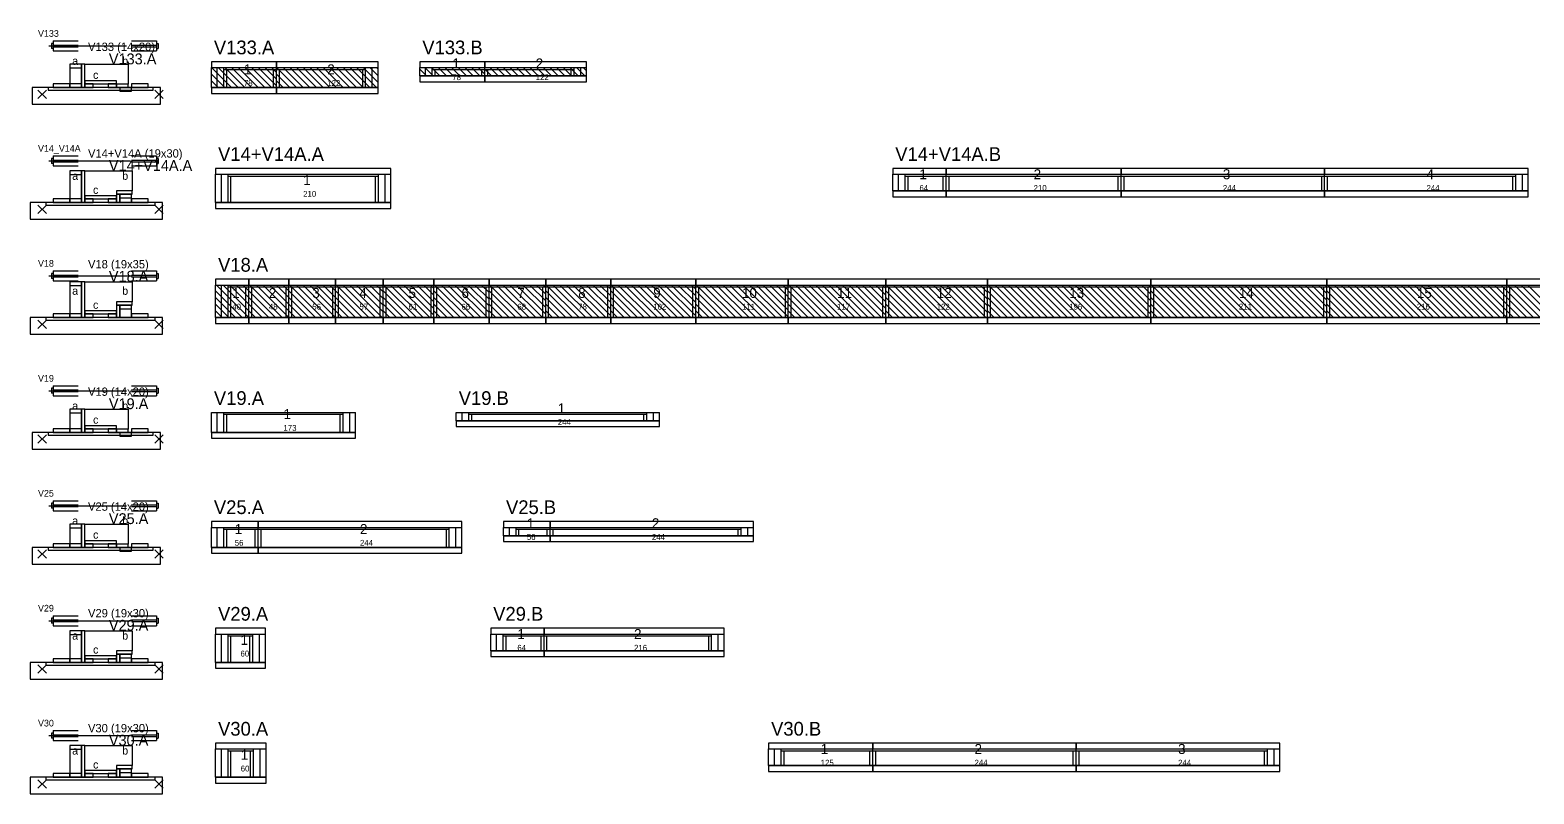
# Model space of a CAD drawing. Header units: metres. Extents: x -10 to 74425, y -2037 to 26.
# Drawn here: x 7184 to 8988, y -904 to 13 of the extents above; entities that cross this region are included whole.
import ezdxf

# ---------------------------------------------------------------- set-up
doc = ezdxf.new("R2010")
doc.units = ezdxf.units.M
doc.layers.add('LABELS', color=3, linetype='Continuous')
doc.layers.add('VIGAS', color=7, linetype='Continuous')

msp = doc.modelspace()

# ---------------------------------------------------------------- linework, layer by layer
at = {"layer": 'VIGAS'}
for p, q in [((7211.4, 0), (7241.4, 0)), ((7211.4, 0), (7211.4, -12)), ((7305.4, 0), (7335.4, 0)), ((7335.4, 0), (7335.4, -12)), ((7206.4, -6), (7299.4, -6)), ((7209.4, -3), (7209.4, -9)), ((7211.4, -3), (7209.4, -3)), ((7211.4, -9), (7209.4, -9)), ((7211.4, -5), (7241.4, -5)), ((7211.4, -7), (7241.4, -7)), ((7211.4, -12), (7241.4, -12)), ((7305.4, -5), (7335.4, -5)), ((7305.4, -7), (7335.4, -7)), ((7305.4, -12), (7335.4, -12)), ((7335.4, -3), (7337.4, -3)), ((7335.4, -9), (7337.4, -9)), ((7337.4, -3), (7337.4, -9)), ((7401.4, -32), (7479.4, -32)), ((7401.4, -56), (7401.4, -32)), ((7425.4, -56), (7401.4, -32)), ((7408.4, -56), (7408.4, -32)), ((7433.4, -56), (7409.4, -32)), ((7416.4, -56), (7416.4, -32)), ((7416.4, -34.2), (7479.4, -34.2)), ((7441.4, -56), (7417.4, -32)), ((7419.9, -56), (7419.9, -34.2)), ((7449.4, -56), (7425.4, -32)), ((7457.4, -56), (7433.4, -32)), ((7465.4, -56), (7441.4, -32)), ((7473.4, -56), (7449.4, -32)), ((7479.4, -54), (7457.4, -32)), ((7479.4, -46), (7465.4, -32)), ((7479.4, -38), (7473.4, -32)), ((7475.9, -56), (7475.9, -34.2)), ((7479.4, -56), (7479.4, -32)), ((7479.4, -56), (7479.4, -32)), ((7479.4, -32), (7601.4, -32)), ((7479.4, -56), (7479.4, -32)), ((7479.4, -56), (7479.4, -32)), ((7479.4, -56), (7479.4, -32)), ((7503.4, -56), (7479.4, -32)), ((7479.4, -34.2), (7586.4, -34.2)), ((7482.9, -56), (7482.9, -34.2)), ((7511.4, -56), (7487.4, -32)), ((7519.4, -56), (7495.4, -32)), ((7527.4, -56), (7503.4, -32)), ((7535.4, -56), (7511.4, -32)), ((7543.4, -56), (7519.4, -32)), ((7551.4, -56), (7527.4, -32)), ((7559.4, -56), (7535.4, -32)), ((7567.4, -56), (7543.4, -32)), ((7575.4, -56), (7551.4, -32)), ((7583.4, -56), (7559.4, -32)), ((7591.4, -56), (7567.4, -32)), ((7599.4, -56), (7575.4, -32)), ((7582.9, -56), (7582.9, -34.2)), ((7601.4, -50), (7583.4, -32)), ((7586.4, -56), (7586.4, -32)), ((7601.4, -42), (7591.4, -32)), ((7594.4, -56), (7594.4, -32)), ((7601.4, -34), (7599.4, -32)), ((7601.4, -56), (7601.4, -32)), ((7651.4, -32), (7729.4, -32)), ((7651.4, -42), (7651.4, -32)), ((7659.4, -42), (7651.4, -34)), ((7667.4, -42), (7657.4, -32)), ((7658.4, -42), (7658.4, -32)), ((7675.4, -42), (7665.4, -32)), ((7666.4, -42), (7666.4, -32)), ((7666.4, -34.2), (7729.4, -34.2)), ((7669.9, -42), (7669.9, -34.2)), ((7683.4, -42), (7673.4, -32)), ((7691.4, -42), (7681.4, -32)), ((7699.4, -42), (7689.4, -32)), ((7707.4, -42), (7697.4, -32)), ((7715.4, -42), (7705.4, -32)), ((7723.4, -42), (7713.4, -32)), ((7729.4, -40), (7721.4, -32)), ((7725.9, -42), (7725.9, -34.2)), ((7729.4, -42), (7729.4, -32)), ((7729.4, -42), (7729.4, -32)), ((7729.4, -32), (7851.4, -32)), ((7729.4, -42), (7729.4, -32)), ((7729.4, -42), (7729.4, -32)), ((7729.4, -42), (7729.4, -32)), ((7729.4, -32), (7729.4, -32)), ((7737.4, -42), (7729.4, -34)), ((7729.4, -34.2), (7836.4, -34.2)), ((7732.9, -42), (7732.9, -34.2)), ((7745.4, -42), (7735.4, -32)), ((7753.4, -42), (7743.4, -32)), ((7761.4, -42), (7751.4, -32)), ((7769.4, -42), (7759.4, -32)), ((7777.4, -42), (7767.4, -32)), ((7785.4, -42), (7775.4, -32)), ((7793.4, -42), (7783.4, -32)), ((7801.4, -42), (7791.4, -32)), ((7809.4, -42), (7799.4, -32)), ((7817.4, -42), (7807.4, -32)), ((7825.4, -42), (7815.4, -32)), ((7833.4, -42), (7823.4, -32)), ((7841.4, -42), (7831.4, -32)), ((7832.9, -42), (7832.9, -34.2)), ((7836.4, -42), (7836.4, -32)), ((7849.4, -42), (7839.4, -32)), ((7844.4, -42), (7844.4, -32)), ((7851.4, -36), (7847.4, -32)), ((7851.4, -42), (7851.4, -32)), ((7417.4, -56), (7401.4, -40)), ((7409.4, -56), (7401.4, -48)), ((7495.4, -56), (7479.4, -40)), ((7487.4, -56), (7479.4, -48)), ((7651.4, -42), (7729.4, -42)), ((7651.4, -42), (7651.4, -42)), ((7666.4, -42), (7669.9, -42)), ((7725.9, -42), (7729.4, -42)), ((7729.4, -42), (7851.4, -42)), ((7729.4, -42), (7732.9, -42)), ((7729.4, -42), (7729.4, -42)), ((7832.9, -42), (7836.4, -42)), ((7193.4, -69), (7203.4, -59)), ((7193.4, -59), (7203.4, -69)), ((7333.4, -69), (7343.4, -59)), ((7333.4, -59), (7343.4, -69)), ((7401.4, -56), (7479.4, -56)), ((7401.4, -56), (7401.4, -56)), ((7416.4, -56), (7419.9, -56)), ((7475.9, -56), (7479.4, -56)), ((7479.4, -56), (7601.4, -56)), ((7479.4, -56), (7482.9, -56)), ((7479.4, -56), (7479.4, -56)), ((7582.9, -56), (7586.4, -56)), ((7206.4, -144), (7304.4, -144)), ((7209.4, -141), (7209.4, -147)), ((7211.4, -141), (7209.4, -141)), ((7211.4, -138), (7241.4, -138)), ((7211.4, -138), (7211.4, -150)), ((7211.4, -143), (7241.4, -143)), ((7305.4, -138), (7335.4, -138)), ((7305.4, -143), (7335.4, -143)), ((7335.4, -138), (7335.4, -150)), ((7335.4, -141), (7337.4, -141)), ((7337.4, -141), (7337.4, -147)), ((7211.4, -147), (7209.4, -147)), ((7211.4, -145), (7241.4, -145)), ((7211.4, -150), (7241.4, -150)), ((7305.4, -145), (7335.4, -145)), ((7305.4, -150), (7335.4, -150)), ((7335.4, -147), (7337.4, -147)), ((7406.4, -160), (7616.7, -160)), ((7406.4, -194), (7406.4, -160)), ((7413.4, -194), (7413.4, -160)), ((7421.4, -194), (7421.4, -160)), ((7421.4, -162.2), (7601.7, -162.2)), ((7424.9, -194), (7424.9, -162.2)), ((7598.2, -194), (7598.2, -162.2)), ((7601.7, -194), (7601.7, -160)), ((7609.7, -194), (7609.7, -160)), ((7616.7, -194), (7616.7, -160)), ((8218.7, -160), (8282.7, -160)), ((8218.7, -180), (8218.7, -160)), ((8225.7, -180), (8225.7, -160)), ((8233.7, -180), (8233.7, -160)), ((8233.7, -162.2), (8282.7, -162.2)), ((8237.2, -180), (8237.2, -162.2)), ((8279.2, -180), (8279.2, -162.2)), ((8282.7, -180), (8282.7, -160)), ((8282.7, -180), (8282.7, -160)), ((8282.7, -160), (8492.7, -160)), ((8282.7, -180), (8282.7, -160)), ((8282.7, -180), (8282.7, -160)), ((8282.7, -180), (8282.7, -160)), ((8282.7, -162.2), (8492.7, -162.2)), ((8286.2, -180), (8286.2, -162.2)), ((8489.2, -180), (8489.2, -162.2)), ((8492.7, -180), (8492.7, -160)), ((8492.7, -180), (8492.7, -160)), ((8492.7, -160), (8736.7, -160)), ((8492.7, -180), (8492.7, -160)), ((8492.7, -180), (8492.7, -160)), ((8492.7, -180), (8492.7, -160)), ((8492.7, -162.2), (8736.7, -162.2)), ((8496.2, -180), (8496.2, -162.2)), ((8733.2, -180), (8733.2, -162.2)), ((8736.7, -180), (8736.7, -160)), ((8736.7, -180), (8736.7, -160)), ((8736.7, -160), (8981, -160)), ((8736.7, -180), (8736.7, -160)), ((8736.7, -180), (8736.7, -160)), ((8736.7, -180), (8736.7, -160)), ((8736.7, -162.2), (8966, -162.2)), ((8740.2, -180), (8740.2, -162.2)), ((8962.5, -180), (8962.5, -162.2)), ((8966, -180), (8966, -160)), ((8974, -180), (8974, -160)), ((8981, -180), (8981, -160)), ((8218.7, -180), (8282.7, -180)), ((8233.7, -180), (8237.2, -180)), ((8279.2, -180), (8282.7, -180)), ((8282.7, -180), (8492.7, -180)), ((8282.7, -180), (8286.2, -180)), ((8489.2, -180), (8492.7, -180)), ((8492.7, -180), (8736.7, -180)), ((8492.7, -180), (8496.2, -180)), ((8733.2, -180), (8736.7, -180)), ((8736.7, -180), (8981, -180)), ((8736.7, -180), (8740.2, -180)), ((8962.5, -180), (8966, -180)), ((7193.4, -207), (7203.4, -197)), ((7193.4, -197), (7203.4, -207)), ((7333.4, -207), (7343.4, -197)), ((7333.4, -197), (7343.4, -207)), ((7406.4, -194), (7616.7, -194)), ((7421.4, -194), (7424.9, -194)), ((7598.2, -194), (7601.7, -194)), ((7206.4, -282), (7304.4, -282)), ((7209.4, -279), (7209.4, -285)), ((7211.4, -279), (7209.4, -279)), ((7211.4, -285), (7209.4, -285)), ((7211.4, -276), (7241.4, -276)), ((7211.4, -276), (7211.4, -288)), ((7211.4, -281), (7241.4, -281)), ((7211.4, -283), (7241.4, -283)), ((7211.4, -288), (7241.4, -288)), ((7305.4, -276), (7335.4, -276)), ((7305.4, -281), (7335.4, -281)), ((7305.4, -283), (7335.4, -283)), ((7305.4, -288), (7335.4, -288)), ((7335.4, -276), (7335.4, -288)), ((7335.4, -279), (7337.4, -279)), ((7335.4, -285), (7337.4, -285)), ((7337.4, -279), (7337.4, -285)), ((7406.4, -293), (7446.4, -293)), ((7406.4, -332), (7406.4, -293)), ((7438.4, -332), (7406.4, -300)), ((7446.4, -332), (7407.4, -293)), ((7413.4, -332), (7413.4, -293)), ((7446.4, -324), (7415.4, -293)), ((7421.4, -332), (7421.4, -293)), ((7421.4, -295.2), (7446.4, -295.2)), ((7446.4, -316), (7423.4, -293)), ((7424.9, -332), (7424.9, -295.2)), ((7446.4, -308), (7431.4, -293)), ((7446.4, -300), (7439.4, -293)), ((7442.9, -332), (7442.9, -295.2)), ((7446.4, -332), (7446.4, -293)), ((7446.4, -332), (7446.4, -293)), ((7446.4, -293), (7494.4, -293)), ((7446.4, -332), (7446.4, -293)), ((7446.4, -332), (7446.4, -293)), ((7446.4, -332), (7446.4, -293)), ((7446.4, -295.2), (7494.4, -295.2)), ((7478.4, -332), (7446.4, -300)), ((7486.4, -332), (7447.4, -293)), ((7449.9, -332), (7449.9, -295.2)), ((7494.4, -332), (7455.4, -293)), ((7494.4, -324), (7463.4, -293)), ((7494.4, -316), (7471.4, -293)), ((7494.4, -308), (7479.4, -293)), ((7494.4, -300), (7487.4, -293)), ((7490.9, -332), (7490.9, -295.2)), ((7494.4, -332), (7494.4, -293)), ((7494.4, -332), (7494.4, -293)), ((7494.4, -293), (7550.4, -293)), ((7494.4, -332), (7494.4, -293)), ((7494.4, -332), (7494.4, -293)), ((7494.4, -332), (7494.4, -293)), ((7494.4, -295.2), (7550.4, -295.2)), ((7526.4, -332), (7494.4, -300)), ((7534.4, -332), (7495.4, -293)), ((7497.9, -332), (7497.9, -295.2)), ((7542.4, -332), (7503.4, -293)), ((7550.4, -332), (7511.4, -293)), ((7550.4, -324), (7519.4, -293)), ((7550.4, -316), (7527.4, -293)), ((7550.4, -308), (7535.4, -293)), ((7550.4, -300), (7543.4, -293)), ((7546.9, -332), (7546.9, -295.2)), ((7550.4, -332), (7550.4, -293)), ((7550.4, -332), (7550.4, -293)), ((7550.4, -293), (7607.4, -293)), ((7550.4, -332), (7550.4, -293)), ((7550.4, -332), (7550.4, -293)), ((7550.4, -332), (7550.4, -293)), ((7550.4, -295.2), (7607.4, -295.2)), ((7582.4, -332), (7550.4, -300)), ((7590.4, -332), (7551.4, -293)), ((7553.9, -332), (7553.9, -295.2)), ((7598.4, -332), (7559.4, -293)), ((7606.4, -332), (7567.4, -293)), ((7607.4, -325), (7575.4, -293)), ((7607.4, -317), (7583.4, -293)), ((7607.4, -309), (7591.4, -293)), ((7607.4, -301), (7599.4, -293)), ((7603.9, -332), (7603.9, -295.2)), ((7607.4, -332), (7607.4, -293)), ((7607.4, -332), (7607.4, -293)), ((7607.4, -293), (7668.4, -293)), ((7607.4, -332), (7607.4, -293)), ((7607.4, -332), (7607.4, -293)), ((7607.4, -332), (7607.4, -293)), ((7607.4, -293), (7607.4, -293)), ((7607.4, -295.2), (7668.4, -295.2)), ((7639.4, -332), (7607.4, -300)), ((7647.4, -332), (7608.4, -293)), ((7610.9, -332), (7610.9, -295.2)), ((7655.4, -332), (7616.4, -293)), ((7663.4, -332), (7624.4, -293)), ((7668.4, -329), (7632.4, -293)), ((7668.4, -321), (7640.4, -293)), ((7668.4, -313), (7648.4, -293)), ((7668.4, -305), (7656.4, -293)), ((7668.4, -297), (7664.4, -293)), ((7664.9, -332), (7664.9, -295.2)), ((7668.4, -332), (7668.4, -293)), ((7668.4, -332), (7668.4, -293)), ((7668.4, -293), (7734.4, -293)), ((7668.4, -332), (7668.4, -293)), ((7668.4, -332), (7668.4, -293)), ((7668.4, -332), (7668.4, -293)), ((7668.4, -295.2), (7734.4, -295.2)), ((7700.4, -332), (7668.4, -300)), ((7708.4, -332), (7669.4, -293)), ((7671.9, -332), (7671.9, -295.2)), ((7716.4, -332), (7677.4, -293)), ((7724.4, -332), (7685.4, -293)), ((7732.4, -332), (7693.4, -293)), ((7734.4, -326), (7701.4, -293)), ((7734.4, -318), (7709.4, -293)), ((7734.4, -310), (7717.4, -293)), ((7734.4, -302), (7725.4, -293)), ((7730.9, -332), (7730.9, -295.2)), ((7734.4, -294), (7733.4, -293)), ((7734.4, -332), (7734.4, -293)), ((7734.4, -332), (7734.4, -293)), ((7734.4, -293), (7802.4, -293)), ((7734.4, -332), (7734.4, -293)), ((7734.4, -332), (7734.4, -293)), ((7734.4, -332), (7734.4, -293)), ((7734.4, -295.2), (7802.4, -295.2)), ((7766.4, -332), (7734.4, -300)), ((7774.4, -332), (7735.4, -293)), ((7737.9, -332), (7737.9, -295.2)), ((7782.4, -332), (7743.4, -293)), ((7790.4, -332), (7751.4, -293)), ((7798.4, -332), (7759.4, -293)), ((7802.4, -328), (7767.4, -293)), ((7802.4, -320), (7775.4, -293)), ((7802.4, -312), (7783.4, -293)), ((7802.4, -304), (7791.4, -293)), ((7798.9, -332), (7798.9, -295.2)), ((7802.4, -296), (7799.4, -293)), ((7802.4, -332), (7802.4, -293)), ((7802.4, -332), (7802.4, -293)), ((7802.4, -293), (7880.4, -293)), ((7802.4, -332), (7802.4, -293)), ((7802.4, -332), (7802.4, -293)), ((7802.4, -332), (7802.4, -293)), ((7802.4, -295.2), (7880.4, -295.2)), ((7834.4, -332), (7802.4, -300)), ((7842.4, -332), (7803.4, -293)), ((7805.9, -332), (7805.9, -295.2)), ((7850.4, -332), (7811.4, -293)), ((7858.4, -332), (7819.4, -293)), ((7866.4, -332), (7827.4, -293)), ((7874.4, -332), (7835.4, -293)), ((7880.4, -330), (7843.4, -293)), ((7880.4, -322), (7851.4, -293)), ((7880.4, -314), (7859.4, -293)), ((7880.4, -306), (7867.4, -293)), ((7880.4, -298), (7875.4, -293)), ((7876.9, -332), (7876.9, -295.2)), ((7880.4, -332), (7880.4, -293)), ((7880.4, -332), (7880.4, -293)), ((7880.4, -293), (7982.4, -293)), ((7880.4, -332), (7880.4, -293)), ((7880.4, -332), (7880.4, -293)), ((7880.4, -332), (7880.4, -293)), ((7880.4, -295.2), (7982.4, -295.2)), ((7912.4, -332), (7880.4, -300)), ((7920.4, -332), (7881.4, -293)), ((7883.9, -332), (7883.9, -295.2)), ((7928.4, -332), (7889.4, -293)), ((7936.4, -332), (7897.4, -293)), ((7944.4, -332), (7905.4, -293)), ((7952.4, -332), (7913.4, -293)), ((7960.4, -332), (7921.4, -293)), ((7968.4, -332), (7929.4, -293)), ((7976.4, -332), (7937.4, -293)), ((7982.4, -330), (7945.4, -293)), ((7982.4, -322), (7953.4, -293)), ((7982.4, -314), (7961.4, -293)), ((7982.4, -306), (7969.4, -293)), ((7982.4, -298), (7977.4, -293)), ((7978.9, -332), (7978.9, -295.2)), ((7982.4, -332), (7982.4, -293)), ((7982.4, -332), (7982.4, -293)), ((7982.4, -293), (8093.4, -293)), ((7982.4, -332), (7982.4, -293)), ((7982.4, -332), (7982.4, -293)), ((7982.4, -332), (7982.4, -293)), ((7982.4, -295.2), (8093.4, -295.2)), ((8014.4, -332), (7982.4, -300)), ((8022.4, -332), (7983.4, -293)), ((7985.9, -332), (7985.9, -295.2)), ((8030.4, -332), (7991.4, -293)), ((8038.4, -332), (7999.4, -293)), ((8046.4, -332), (8007.4, -293)), ((8054.4, -332), (8015.4, -293)), ((8062.4, -332), (8023.4, -293)), ((8070.4, -332), (8031.4, -293)), ((8078.4, -332), (8039.4, -293)), ((8086.4, -332), (8047.4, -293)), ((8093.4, -331), (8055.4, -293)), ((8093.4, -323), (8063.4, -293)), ((8093.4, -315), (8071.4, -293)), ((8093.4, -307), (8079.4, -293)), ((8093.4, -299), (8087.4, -293)), ((8089.9, -332), (8089.9, -295.2)), ((8093.4, -332), (8093.4, -293)), ((8093.4, -332), (8093.4, -293)), ((8093.4, -293), (8210.4, -293)), ((8093.4, -332), (8093.4, -293)), ((8093.4, -332), (8093.4, -293)), ((8093.4, -332), (8093.4, -293)), ((8093.4, -295.2), (8210.4, -295.2)), ((8125.4, -332), (8093.4, -300)), ((8133.4, -332), (8094.4, -293)), ((8096.9, -332), (8096.9, -295.2)), ((8141.4, -332), (8102.4, -293)), ((8149.4, -332), (8110.4, -293)), ((8157.4, -332), (8118.4, -293)), ((8165.4, -332), (8126.4, -293)), ((8173.4, -332), (8134.4, -293)), ((8181.4, -332), (8142.4, -293)), ((8189.4, -332), (8150.4, -293)), ((8197.4, -332), (8158.4, -293)), ((8205.4, -332), (8166.4, -293)), ((8210.4, -329), (8174.4, -293)), ((8210.4, -321), (8182.4, -293)), ((8210.4, -313), (8190.4, -293)), ((8210.4, -305), (8198.4, -293)), ((8210.4, -297), (8206.4, -293)), ((8206.9, -332), (8206.9, -295.2)), ((8210.4, -332), (8210.4, -293)), ((8210.4, -332), (8210.4, -293)), ((8210.4, -293), (8332.4, -293)), ((8210.4, -332), (8210.4, -293)), ((8210.4, -332), (8210.4, -293)), ((8210.4, -332), (8210.4, -293)), ((8210.4, -295.2), (8332.4, -295.2)), ((8242.4, -332), (8210.4, -300)), ((8250.4, -332), (8211.4, -293)), ((8213.9, -332), (8213.9, -295.2)), ((8258.4, -332), (8219.4, -293)), ((8266.4, -332), (8227.4, -293)), ((8274.4, -332), (8235.4, -293)), ((8282.4, -332), (8243.4, -293)), ((8290.4, -332), (8251.4, -293)), ((8298.4, -332), (8259.4, -293)), ((8306.4, -332), (8267.4, -293)), ((8314.4, -332), (8275.4, -293)), ((8322.4, -332), (8283.4, -293)), ((8330.4, -332), (8291.4, -293)), ((8332.4, -326), (8299.4, -293)), ((8332.4, -318), (8307.4, -293)), ((8332.4, -310), (8315.4, -293)), ((8332.4, -302), (8323.4, -293)), ((8328.9, -332), (8328.9, -295.2)), ((8332.4, -294), (8331.4, -293)), ((8332.4, -332), (8332.4, -293)), ((8332.4, -332), (8332.4, -293)), ((8332.4, -293), (8528.4, -293)), ((8332.4, -332), (8332.4, -293)), ((8332.4, -332), (8332.4, -293)), ((8332.4, -332), (8332.4, -293)), ((8332.4, -295.2), (8528.4, -295.2)), ((8364.4, -332), (8332.4, -300)), ((8372.4, -332), (8333.4, -293)), ((8335.9, -332), (8335.9, -295.2)), ((8380.4, -332), (8341.4, -293)), ((8388.4, -332), (8349.4, -293)), ((8396.4, -332), (8357.4, -293)), ((8404.4, -332), (8365.4, -293)), ((8412.4, -332), (8373.4, -293)), ((8420.4, -332), (8381.4, -293)), ((8428.4, -332), (8389.4, -293)), ((8436.4, -332), (8397.4, -293)), ((8444.4, -332), (8405.4, -293)), ((8452.4, -332), (8413.4, -293)), ((8460.4, -332), (8421.4, -293)), ((8468.4, -332), (8429.4, -293)), ((8476.4, -332), (8437.4, -293)), ((8484.4, -332), (8445.4, -293)), ((8492.4, -332), (8453.4, -293)), ((8500.4, -332), (8461.4, -293)), ((8508.4, -332), (8469.4, -293)), ((8516.4, -332), (8477.4, -293)), ((8524.4, -332), (8485.4, -293)), ((8528.4, -328), (8493.4, -293)), ((8528.4, -320), (8501.4, -293)), ((8528.4, -312), (8509.4, -293)), ((8528.4, -304), (8517.4, -293)), ((8524.9, -332), (8524.9, -295.2)), ((8528.4, -296), (8525.4, -293)), ((8528.4, -332), (8528.4, -293)), ((8528.4, -332), (8528.4, -293)), ((8528.4, -293), (8739.4, -293)), ((8528.4, -332), (8528.4, -293)), ((8528.4, -332), (8528.4, -293)), ((8528.4, -332), (8528.4, -293)), ((8528.4, -295.2), (8739.4, -295.2)), ((8560.4, -332), (8528.4, -300)), ((8568.4, -332), (8529.4, -293)), ((8531.9, -332), (8531.9, -295.2)), ((8576.4, -332), (8537.4, -293)), ((8584.4, -332), (8545.4, -293)), ((8592.4, -332), (8553.4, -293)), ((8600.4, -332), (8561.4, -293)), ((8608.4, -332), (8569.4, -293)), ((8616.4, -332), (8577.4, -293)), ((8624.4, -332), (8585.4, -293)), ((8632.4, -332), (8593.4, -293)), ((8640.4, -332), (8601.4, -293)), ((8648.4, -332), (8609.4, -293)), ((8656.4, -332), (8617.4, -293)), ((8664.4, -332), (8625.4, -293)), ((8672.4, -332), (8633.4, -293)), ((8680.4, -332), (8641.4, -293)), ((8688.4, -332), (8649.4, -293)), ((8696.4, -332), (8657.4, -293)), ((8704.4, -332), (8665.4, -293)), ((8712.4, -332), (8673.4, -293)), ((8720.4, -332), (8681.4, -293)), ((8728.4, -332), (8689.4, -293)), ((8736.4, -332), (8697.4, -293)), ((8739.4, -327), (8705.4, -293)), ((8739.4, -319), (8713.4, -293)), ((8739.4, -311), (8721.4, -293)), ((8739.4, -303), (8729.4, -293)), ((8735.9, -332), (8735.9, -295.2)), ((8739.4, -295), (8737.4, -293)), ((8739.4, -332), (8739.4, -293)), ((8739.4, -332), (8739.4, -293)), ((8739.4, -293), (8955.4, -293)), ((8739.4, -332), (8739.4, -293)), ((8739.4, -332), (8739.4, -293)), ((8739.4, -332), (8739.4, -293)), ((8739.4, -295.2), (8955.4, -295.2)), ((8771.4, -332), (8739.4, -300)), ((8779.4, -332), (8740.4, -293)), ((8742.9, -332), (8742.9, -295.2)), ((8787.4, -332), (8748.4, -293)), ((8795.4, -332), (8756.4, -293)), ((8803.4, -332), (8764.4, -293)), ((8811.4, -332), (8772.4, -293)), ((8819.4, -332), (8780.4, -293)), ((8827.4, -332), (8788.4, -293)), ((8835.4, -332), (8796.4, -293)), ((8843.4, -332), (8804.4, -293)), ((8851.4, -332), (8812.4, -293)), ((8859.4, -332), (8820.4, -293)), ((8867.4, -332), (8828.4, -293)), ((8875.4, -332), (8836.4, -293)), ((8883.4, -332), (8844.4, -293)), ((8891.4, -332), (8852.4, -293)), ((8899.4, -332), (8860.4, -293)), ((8907.4, -332), (8868.4, -293)), ((8915.4, -332), (8876.4, -293)), ((8923.4, -332), (8884.4, -293)), ((8931.4, -332), (8892.4, -293)), ((8939.4, -332), (8900.4, -293)), ((8947.4, -332), (8908.4, -293)), ((8955.4, -332), (8916.4, -293)), ((8955.4, -324), (8924.4, -293)), ((8955.4, -316), (8932.4, -293)), ((8955.4, -308), (8940.4, -293)), ((8955.4, -300), (8948.4, -293)), ((8951.9, -332), (8951.9, -295.2)), ((8955.4, -332), (8955.4, -293)), ((8955.4, -332), (8955.4, -293)), ((8955.4, -293), (9171.4, -293)), ((8955.4, -332), (8955.4, -293)), ((8955.4, -332), (8955.4, -293)), ((8955.4, -332), (8955.4, -293)), ((8955.4, -295.2), (9171.4, -295.2)), ((8987.4, -332), (8955.4, -300)), ((8995.4, -332), (8956.4, -293)), ((8958.9, -332), (8958.9, -295.2)), ((9003.4, -332), (8964.4, -293)), ((9011.4, -332), (8972.4, -293)), ((9019.4, -332), (8980.4, -293)), ((7430.4, -332), (7406.4, -308)), ((7422.4, -332), (7406.4, -316)), ((7414.4, -332), (7406.4, -324)), ((7470.4, -332), (7446.4, -308)), ((7462.4, -332), (7446.4, -316)), ((7454.4, -332), (7446.4, -324)), ((7518.4, -332), (7494.4, -308)), ((7510.4, -332), (7494.4, -316)), ((7502.4, -332), (7494.4, -324)), ((7574.4, -332), (7550.4, -308)), ((7566.4, -332), (7550.4, -316)), ((7558.4, -332), (7550.4, -324)), ((7631.4, -332), (7607.4, -308)), ((7623.4, -332), (7607.4, -316)), ((7615.4, -332), (7607.4, -324)), ((7692.4, -332), (7668.4, -308)), ((7684.4, -332), (7668.4, -316)), ((7676.4, -332), (7668.4, -324)), ((7758.4, -332), (7734.4, -308)), ((7750.4, -332), (7734.4, -316)), ((7742.4, -332), (7734.4, -324)), ((7826.4, -332), (7802.4, -308)), ((7818.4, -332), (7802.4, -316)), ((7810.4, -332), (7802.4, -324)), ((7904.4, -332), (7880.4, -308)), ((7896.4, -332), (7880.4, -316)), ((7888.4, -332), (7880.4, -324)), ((8006.4, -332), (7982.4, -308)), ((7998.4, -332), (7982.4, -316)), ((7990.4, -332), (7982.4, -324)), ((8117.4, -332), (8093.4, -308)), ((8109.4, -332), (8093.4, -316)), ((8101.4, -332), (8093.4, -324)), ((8234.4, -332), (8210.4, -308)), ((8226.4, -332), (8210.4, -316)), ((8218.4, -332), (8210.4, -324)), ((8356.4, -332), (8332.4, -308)), ((8348.4, -332), (8332.4, -316)), ((8340.4, -332), (8332.4, -324)), ((8552.4, -332), (8528.4, -308)), ((8544.4, -332), (8528.4, -316)), ((8536.4, -332), (8528.4, -324)), ((8763.4, -332), (8739.4, -308)), ((8755.4, -332), (8739.4, -316)), ((8747.4, -332), (8739.4, -324)), ((8979.4, -332), (8955.4, -308)), ((8971.4, -332), (8955.4, -316)), ((8963.4, -332), (8955.4, -324)), ((7193.4, -345), (7203.4, -335)), ((7193.4, -335), (7203.4, -345)), ((7333.4, -345), (7343.4, -335)), ((7333.4, -335), (7343.4, -345)), ((7406.4, -332), (7446.4, -332)), ((7406.4, -332), (7406.4, -332)), ((7421.4, -332), (7424.9, -332)), ((7442.9, -332), (7446.4, -332)), ((7446.4, -332), (7494.4, -332)), ((7446.4, -332), (7449.9, -332)), ((7446.4, -332), (7446.4, -332)), ((7490.9, -332), (7494.4, -332)), ((7494.4, -332), (7550.4, -332)), ((7494.4, -332), (7497.9, -332)), ((7494.4, -332), (7494.4, -332)), ((7546.9, -332), (7550.4, -332)), ((7550.4, -332), (7607.4, -332)), ((7550.4, -332), (7553.9, -332)), ((7550.4, -332), (7550.4, -332)), ((7603.9, -332), (7607.4, -332)), ((7607.4, -332), (7668.4, -332)), ((7607.4, -332), (7610.9, -332)), ((7607.4, -332), (7607.4, -332)), ((7664.9, -332), (7668.4, -332)), ((7668.4, -332), (7734.4, -332)), ((7668.4, -332), (7671.9, -332)), ((7668.4, -332), (7668.4, -332)), ((7730.9, -332), (7734.4, -332)), ((7734.4, -332), (7802.4, -332)), ((7734.4, -332), (7737.9, -332)), ((7734.4, -332), (7734.4, -332)), ((7798.9, -332), (7802.4, -332)), ((7802.4, -332), (7880.4, -332)), ((7802.4, -332), (7805.9, -332)), ((7802.4, -332), (7802.4, -332)), ((7876.9, -332), (7880.4, -332)), ((7880.4, -332), (7982.4, -332)), ((7880.4, -332), (7883.9, -332)), ((7880.4, -332), (7880.4, -332)), ((7978.9, -332), (7982.4, -332)), ((7982.4, -332), (8093.4, -332)), ((7982.4, -332), (7985.9, -332)), ((7982.4, -332), (7982.4, -332)), ((8089.9, -332), (8093.4, -332)), ((8093.4, -332), (8210.4, -332)), ((8093.4, -332), (8096.9, -332)), ((8093.4, -332), (8093.4, -332)), ((8206.9, -332), (8210.4, -332)), ((8210.4, -332), (8332.4, -332)), ((8210.4, -332), (8213.9, -332)), ((8210.4, -332), (8210.4, -332)), ((8328.9, -332), (8332.4, -332)), ((8332.4, -332), (8528.4, -332)), ((8332.4, -332), (8335.9, -332)), ((8332.4, -332), (8332.4, -332)), ((8524.9, -332), (8528.4, -332)), ((8528.4, -332), (8739.4, -332)), ((8528.4, -332), (8531.9, -332)), ((8528.4, -332), (8528.4, -332)), ((8735.9, -332), (8739.4, -332)), ((8739.4, -332), (8955.4, -332)), ((8739.4, -332), (8742.9, -332)), ((8739.4, -332), (8739.4, -332)), ((8951.9, -332), (8955.4, -332)), ((8955.4, -332), (9171.4, -332)), ((8955.4, -332), (8958.9, -332)), ((8955.4, -332), (8955.4, -332)), ((7211.4, -414), (7241.4, -414)), ((7211.4, -414), (7211.4, -426)), ((7305.4, -414), (7335.4, -414)), ((7335.4, -414), (7335.4, -426)), ((7206.4, -420), (7299.4, -420)), ((7209.4, -417), (7209.4, -423)), ((7211.4, -417), (7209.4, -417)), ((7211.4, -423), (7209.4, -423)), ((7211.4, -419), (7241.4, -419)), ((7211.4, -421), (7241.4, -421)), ((7211.4, -426), (7241.4, -426)), ((7305.4, -419), (7335.4, -419)), ((7305.4, -421), (7335.4, -421)), ((7305.4, -426), (7335.4, -426)), ((7335.4, -417), (7337.4, -417)), ((7335.4, -423), (7337.4, -423)), ((7337.4, -417), (7337.4, -423)), ((7401.4, -446), (7574.4, -446)), ((7401.4, -470), (7401.4, -446)), ((7408.4, -470), (7408.4, -446)), ((7416.4, -470), (7416.4, -446)), ((7416.4, -448.2), (7559.4, -448.2)), ((7419.9, -470), (7419.9, -448.2)), ((7555.9, -470), (7555.9, -448.2)), ((7559.4, -470), (7559.4, -446)), ((7567.4, -470), (7567.4, -446)), ((7574.4, -470), (7574.4, -446)), ((7695.1, -446), (7938.8, -446)), ((7695.1, -456), (7695.1, -446)), ((7702.1, -456), (7702.1, -446)), ((7710.1, -456), (7710.1, -446)), ((7710.1, -448.2), (7923.8, -448.2)), ((7713.6, -456), (7713.6, -448.2)), ((7920.3, -456), (7920.3, -448.2)), ((7923.8, -456), (7923.8, -446)), ((7931.8, -456), (7931.8, -446)), ((7938.8, -456), (7938.8, -446)), ((7695.1, -456), (7938.8, -456)), ((7710.1, -456), (7713.6, -456)), ((7920.3, -456), (7923.8, -456)), ((7193.4, -483), (7203.4, -473)), ((7193.4, -473), (7203.4, -483)), ((7333.4, -483), (7343.4, -473)), ((7333.4, -473), (7343.4, -483)), ((7401.4, -470), (7574.4, -470)), ((7416.4, -470), (7419.9, -470)), ((7555.9, -470), (7559.4, -470)), ((7206.4, -558), (7299.4, -558)), ((7209.4, -555), (7209.4, -561)), ((7211.4, -555), (7209.4, -555)), ((7211.4, -552), (7241.4, -552)), ((7211.4, -552), (7211.4, -564)), ((7211.4, -557), (7241.4, -557)), ((7211.4, -559), (7241.4, -559)), ((7305.4, -552), (7335.4, -552)), ((7305.4, -557), (7335.4, -557)), ((7305.4, -559), (7335.4, -559)), ((7335.4, -552), (7335.4, -564)), ((7335.4, -555), (7337.4, -555)), ((7337.4, -555), (7337.4, -561)), ((7211.4, -561), (7209.4, -561)), ((7211.4, -564), (7241.4, -564)), ((7305.4, -564), (7335.4, -564)), ((7335.4, -561), (7337.4, -561)), ((7401.4, -584), (7457.4, -584)), ((7401.4, -608), (7401.4, -584)), ((7408.4, -608), (7408.4, -584)), ((7416.4, -608), (7416.4, -584)), ((7416.4, -586.2), (7457.4, -586.2)), ((7419.9, -608), (7419.9, -586.2)), ((7453.9, -608), (7453.9, -586.2)), ((7457.4, -608), (7457.4, -584)), ((7457.4, -608), (7457.4, -584)), ((7457.4, -584), (7701.8, -584)), ((7457.4, -608), (7457.4, -584)), ((7457.4, -608), (7457.4, -584)), ((7457.4, -608), (7457.4, -584)), ((7457.4, -586.2), (7686.8, -586.2)), ((7460.9, -608), (7460.9, -586.2)), ((7683.3, -608), (7683.3, -586.2)), ((7686.8, -608), (7686.8, -584)), ((7694.8, -608), (7694.8, -584)), ((7701.8, -608), (7701.8, -584)), ((7751.8, -584), (7807.8, -584)), ((7751.8, -594), (7751.8, -584)), ((7751.8, -594), (7807.8, -594)), ((7758.8, -594), (7758.8, -584)), ((7766.8, -594), (7766.8, -584)), ((7766.8, -586.2), (7807.8, -586.2)), ((7766.8, -594), (7770.3, -594)), ((7770.3, -594), (7770.3, -586.2)), ((7804.3, -594), (7804.3, -586.2)), ((7804.3, -594), (7807.8, -594)), ((7807.8, -594), (7807.8, -584)), ((7807.8, -594), (7807.8, -584)), ((7807.8, -584), (8051.8, -584)), ((7807.8, -594), (7807.8, -584)), ((7807.8, -594), (7807.8, -584)), ((7807.8, -594), (7807.8, -584)), ((7807.8, -586.2), (8036.8, -586.2)), ((7807.8, -594), (8051.8, -594)), ((7807.8, -594), (7811.3, -594)), ((7811.3, -594), (7811.3, -586.2)), ((8033.3, -594), (8033.3, -586.2)), ((8033.3, -594), (8036.8, -594)), ((8036.8, -594), (8036.8, -584)), ((8044.8, -594), (8044.8, -584)), ((8051.8, -594), (8051.8, -584)), ((7193.4, -621), (7203.4, -611)), ((7193.4, -611), (7203.4, -621)), ((7333.4, -621), (7343.4, -611)), ((7333.4, -611), (7343.4, -621)), ((7401.4, -608), (7457.4, -608)), ((7416.4, -608), (7419.9, -608)), ((7453.9, -608), (7457.4, -608)), ((7457.4, -608), (7701.8, -608)), ((7457.4, -608), (7460.9, -608)), ((7683.3, -608), (7686.8, -608)), ((7206.4, -696), (7304.4, -696)), ((7209.4, -693), (7209.4, -699)), ((7211.4, -693), (7209.4, -693)), ((7211.4, -699), (7209.4, -699)), ((7211.4, -690), (7241.4, -690)), ((7211.4, -690), (7211.4, -702)), ((7211.4, -695), (7241.4, -695)), ((7211.4, -697), (7241.4, -697)), ((7211.4, -702), (7241.4, -702)), ((7305.4, -690), (7335.4, -690)), ((7305.4, -695), (7335.4, -695)), ((7305.4, -697), (7335.4, -697)), ((7305.4, -702), (7335.4, -702)), ((7335.4, -690), (7335.4, -702)), ((7335.4, -693), (7337.4, -693)), ((7335.4, -699), (7337.4, -699)), ((7337.4, -693), (7337.4, -699)), ((7406.4, -712), (7466.2, -712)), ((7406.4, -746), (7406.4, -712)), ((7413.4, -746), (7413.4, -712)), ((7421.4, -746), (7421.4, -712)), ((7421.4, -714.2), (7451.2, -714.2)), ((7424.9, -746), (7424.9, -714.2)), ((7447.7, -746), (7447.7, -714.2)), ((7451.2, -746), (7451.2, -712)), ((7459.2, -746), (7459.2, -712)), ((7466.2, -746), (7466.2, -712)), ((7736.4, -712), (7800.4, -712)), ((7736.4, -732), (7736.4, -712)), ((7743.4, -732), (7743.4, -712)), ((7751.4, -732), (7751.4, -712)), ((7751.4, -714.2), (7800.4, -714.2)), ((7754.9, -732), (7754.9, -714.2)), ((7796.9, -732), (7796.9, -714.2)), ((7800.4, -732), (7800.4, -712)), ((7800.4, -732), (7800.4, -712)), ((7800.4, -712), (8016.4, -712)), ((7800.4, -732), (7800.4, -712)), ((7800.4, -732), (7800.4, -712)), ((7800.4, -732), (7800.4, -712)), ((7800.4, -714.2), (8001.4, -714.2)), ((7803.9, -732), (7803.9, -714.2)), ((7997.9, -732), (7997.9, -714.2)), ((8001.4, -732), (8001.4, -712)), ((8009.4, -732), (8009.4, -712)), ((8016.4, -732), (8016.4, -712)), ((7736.4, -732), (7800.4, -732)), ((7751.4, -732), (7754.9, -732)), ((7796.9, -732), (7800.4, -732)), ((7800.4, -732), (8016.4, -732)), ((7800.4, -732), (7803.9, -732)), ((7997.9, -732), (8001.4, -732)), ((7193.4, -759), (7203.4, -749)), ((7193.4, -749), (7203.4, -759)), ((7333.4, -759), (7343.4, -749)), ((7333.4, -749), (7343.4, -759)), ((7406.4, -746), (7466.2, -746)), ((7421.4, -746), (7424.9, -746)), ((7447.7, -746), (7451.2, -746)), ((7211.4, -828), (7241.4, -828)), ((7211.4, -828), (7211.4, -840)), ((7305.4, -828), (7335.4, -828)), ((7335.4, -828), (7335.4, -840)), ((7206.4, -834), (7304.4, -834)), ((7209.4, -831), (7209.4, -837)), ((7211.4, -831), (7209.4, -831)), ((7211.4, -837), (7209.4, -837)), ((7211.4, -833), (7241.4, -833)), ((7211.4, -835), (7241.4, -835)), ((7211.4, -840), (7241.4, -840)), ((7305.4, -833), (7335.4, -833)), ((7305.4, -835), (7335.4, -835)), ((7305.4, -840), (7335.4, -840)), ((7335.4, -831), (7337.4, -831)), ((7335.4, -837), (7337.4, -837)), ((7337.4, -831), (7337.4, -837)), ((7406.4, -850), (7466.9, -850)), ((7406.4, -884), (7406.4, -850)), ((7413.4, -884), (7413.4, -850)), ((7421.4, -884), (7421.4, -850)), ((7421.4, -852.2), (7451.9, -852.2)), ((7424.9, -884), (7424.9, -852.2)), ((7448.4, -884), (7448.4, -852.2)), ((7451.9, -884), (7451.9, -850)), ((7459.9, -884), (7459.9, -850)), ((7466.9, -884), (7466.9, -850)), ((8069.8, -850), (8194.8, -850)), ((8069.8, -870), (8069.8, -850)), ((8076.8, -870), (8076.8, -850)), ((8084.8, -870), (8084.8, -850)), ((8084.8, -852.2), (8194.8, -852.2)), ((8088.3, -870), (8088.3, -852.2)), ((8191.3, -870), (8191.3, -852.2)), ((8194.8, -870), (8194.8, -850)), ((8194.8, -870), (8194.8, -850)), ((8194.8, -850), (8438.8, -850)), ((8194.8, -870), (8194.8, -850)), ((8194.8, -870), (8194.8, -850)), ((8194.8, -870), (8194.8, -850)), ((8194.8, -852.2), (8438.8, -852.2)), ((8198.3, -870), (8198.3, -852.2)), ((8435.3, -870), (8435.3, -852.2)), ((8438.8, -870), (8438.8, -850)), ((8438.8, -870), (8438.8, -850)), ((8438.8, -850), (8683.2, -850)), ((8438.8, -870), (8438.8, -850)), ((8438.8, -870), (8438.8, -850)), ((8438.8, -870), (8438.8, -850)), ((8438.8, -852.2), (8668.2, -852.2)), ((8442.3, -870), (8442.3, -852.2)), ((8664.7, -870), (8664.7, -852.2)), ((8668.2, -870), (8668.2, -850)), ((8676.2, -870), (8676.2, -850)), ((8683.2, -870), (8683.2, -850)), ((8069.8, -870), (8194.8, -870)), ((8084.8, -870), (8088.3, -870)), ((8191.3, -870), (8194.8, -870)), ((8194.8, -870), (8438.8, -870)), ((8194.8, -870), (8198.3, -870)), ((8435.3, -870), (8438.8, -870)), ((8438.8, -870), (8683.2, -870)), ((8438.8, -870), (8442.3, -870)), ((8664.7, -870), (8668.2, -870)), ((7193.4, -897), (7203.4, -887)), ((7193.4, -887), (7203.4, -897)), ((7333.4, -897), (7343.4, -887)), ((7333.4, -887), (7343.4, -897)), ((7406.4, -884), (7466.9, -884)), ((7421.4, -884), (7424.9, -884)), ((7448.4, -884), (7451.9, -884))]:
    msp.add_line(p, q, dxfattribs=at)
for points in [[(7231.4, -56), (7245.4, -56), (7245.4, -28), (7231.4, -28)], [(7231.4, -32.4), (7245.4, -32.4), (7245.4, -28), (7231.4, -28)], [(7245.4, -56), (7249.4, -56), (7249.4, -28), (7245.4, -28)], [(7249.4, -48), (7249.4, -28), (7301.4, -28), (7301.4, -52), (7287.4, -52), (7287.4, -48)], [(7401.4, -32), (7479.4, -32), (7479.4, -25), (7401.4, -25)], [(7479.4, -32), (7601.4, -32), (7601.4, -25), (7479.4, -25)], [(7651.4, -32), (7729.4, -32), (7729.4, -25), (7651.4, -25)], [(7729.4, -32), (7851.4, -32), (7851.4, -25), (7729.4, -25)], [(7211.4, -56), (7231.4, -56), (7231.4, -51.6), (7211.4, -51.6)], [(7231.4, -56), (7245.4, -56), (7245.4, -51.6), (7231.4, -51.6)], [(7249.4, -51.6), (7287.4, -51.6), (7287.4, -48), (7249.4, -48)], [(7249.4, -56), (7259.4, -56), (7259.4, -51.6), (7249.4, -51.6)], [(7277.4, -56), (7287.4, -56), (7287.4, -51.6), (7277.4, -51.6)], [(7287.4, -56), (7301.4, -56), (7301.4, -52), (7287.4, -52)], [(7305.4, -56), (7325.4, -56), (7325.4, -51.6), (7305.4, -51.6)], [(7651.4, -49), (7729.4, -49), (7729.4, -42), (7651.4, -42)], [(7729.4, -49), (7851.4, -49), (7851.4, -42), (7729.4, -42)], [(7186.4, -76), (7340.4, -76), (7340.4, -56), (7186.4, -56)], [(7205.4, -59.2), (7331.4, -59.2), (7331.4, -56), (7205.4, -56)], [(7287.4, -56), (7291.4, -56), (7291.4, -56), (7287.4, -56)], [(7291.4, -56), (7305.4, -56), (7305.4, -56), (7291.4, -56)], [(7291.4, -60.4), (7305.4, -60.4), (7305.4, -56), (7291.4, -56)], [(7401.4, -63), (7479.4, -63), (7479.4, -56), (7401.4, -56)], [(7479.4, -63), (7601.4, -63), (7601.4, -56), (7479.4, -56)], [(7231.4, -194), (7245.4, -194), (7245.4, -156), (7231.4, -156)], [(7231.4, -160.4), (7245.4, -160.4), (7245.4, -156), (7231.4, -156)], [(7245.4, -194), (7249.4, -194), (7249.4, -156), (7245.4, -156)], [(7249.4, -186), (7249.4, -156), (7306.4, -156), (7306.4, -180), (7287.4, -180), (7287.4, -186)], [(7406.4, -160), (7616.7, -160), (7616.7, -153), (7406.4, -153)], [(8218.7, -160), (8282.7, -160), (8282.7, -153), (8218.7, -153)], [(8282.7, -160), (8492.7, -160), (8492.7, -153), (8282.7, -153)], [(8492.7, -160), (8736.7, -160), (8736.7, -153), (8492.7, -153)], [(8736.7, -160), (8981, -160), (8981, -153), (8736.7, -153)], [(7287.4, -184), (7306.4, -184), (7306.4, -180), (7287.4, -180)], [(8218.7, -187), (8282.7, -187), (8282.7, -180), (8218.7, -180)], [(8282.7, -187), (8492.7, -187), (8492.7, -180), (8282.7, -180)], [(8492.7, -187), (8736.7, -187), (8736.7, -180), (8492.7, -180)], [(8736.7, -187), (8981, -187), (8981, -180), (8736.7, -180)], [(7183.9, -214), (7342.9, -214), (7342.9, -194), (7183.9, -194)], [(7202.9, -197.2), (7333.9, -197.2), (7333.9, -194), (7202.9, -194)], [(7211.4, -194), (7231.4, -194), (7231.4, -189.6), (7211.4, -189.6)], [(7231.4, -194), (7245.4, -194), (7245.4, -189.6), (7231.4, -189.6)], [(7249.4, -189.6), (7287.4, -189.6), (7287.4, -186), (7249.4, -186)], [(7249.4, -194), (7259.4, -194), (7259.4, -189.6), (7249.4, -189.6)], [(7277.4, -194), (7287.4, -194), (7287.4, -189.6), (7277.4, -189.6)], [(7287.4, -194), (7291.4, -194), (7291.4, -184), (7287.4, -184)], [(7291.4, -194), (7305.4, -194), (7305.4, -184), (7291.4, -184)], [(7291.4, -188.4), (7305.4, -188.4), (7305.4, -184), (7291.4, -184)], [(7305.4, -194), (7325.4, -194), (7325.4, -189.6), (7305.4, -189.6)], [(7406.4, -201), (7616.7, -201), (7616.7, -194), (7406.4, -194)], [(7406.4, -293), (7446.4, -293), (7446.4, -286), (7406.4, -286)], [(7446.4, -293), (7494.4, -293), (7494.4, -286), (7446.4, -286)], [(7494.4, -293), (7550.4, -293), (7550.4, -286), (7494.4, -286)], [(7550.4, -293), (7607.4, -293), (7607.4, -286), (7550.4, -286)], [(7607.4, -293), (7668.4, -293), (7668.4, -286), (7607.4, -286)], [(7668.4, -293), (7734.4, -293), (7734.4, -286), (7668.4, -286)], [(7734.4, -293), (7802.4, -293), (7802.4, -286), (7734.4, -286)], [(7802.4, -293), (7880.4, -293), (7880.4, -286), (7802.4, -286)], [(7880.4, -293), (7982.4, -293), (7982.4, -286), (7880.4, -286)], [(7982.4, -293), (8093.4, -293), (8093.4, -286), (7982.4, -286)], [(8093.4, -293), (8210.4, -293), (8210.4, -286), (8093.4, -286)], [(8210.4, -293), (8332.4, -293), (8332.4, -286), (8210.4, -286)], [(8332.4, -293), (8528.4, -293), (8528.4, -286), (8332.4, -286)], [(8528.4, -293), (8739.4, -293), (8739.4, -286), (8528.4, -286)], [(8739.4, -293), (8955.4, -293), (8955.4, -286), (8739.4, -286)], [(8955.4, -293), (9171.4, -293), (9171.4, -286), (8955.4, -286)], [(7231.4, -332), (7245.4, -332), (7245.4, -289), (7231.4, -289)], [(7231.4, -293.4), (7245.4, -293.4), (7245.4, -289), (7231.4, -289)], [(7245.4, -332), (7249.4, -332), (7249.4, -289), (7245.4, -289)], [(7249.4, -324), (7249.4, -289), (7306.4, -289), (7306.4, -313), (7287.4, -313), (7287.4, -324)], [(7249.4, -327.6), (7287.4, -327.6), (7287.4, -324), (7249.4, -324)], [(7287.4, -317), (7306.4, -317), (7306.4, -313), (7287.4, -313)], [(7287.4, -332), (7291.4, -332), (7291.4, -317), (7287.4, -317)], [(7291.4, -332), (7305.4, -332), (7305.4, -317), (7291.4, -317)], [(7291.4, -321.4), (7305.4, -321.4), (7305.4, -317), (7291.4, -317)], [(7183.9, -352), (7342.9, -352), (7342.9, -332), (7183.9, -332)], [(7202.9, -335.2), (7333.9, -335.2), (7333.9, -332), (7202.9, -332)], [(7211.4, -332), (7231.4, -332), (7231.4, -327.6), (7211.4, -327.6)], [(7231.4, -332), (7245.4, -332), (7245.4, -327.6), (7231.4, -327.6)], [(7249.4, -332), (7259.4, -332), (7259.4, -327.6), (7249.4, -327.6)], [(7277.4, -332), (7287.4, -332), (7287.4, -327.6), (7277.4, -327.6)], [(7305.4, -332), (7325.4, -332), (7325.4, -327.6), (7305.4, -327.6)], [(7406.4, -339), (7446.4, -339), (7446.4, -332), (7406.4, -332)], [(7446.4, -339), (7494.4, -339), (7494.4, -332), (7446.4, -332)], [(7494.4, -339), (7550.4, -339), (7550.4, -332), (7494.4, -332)], [(7550.4, -339), (7607.4, -339), (7607.4, -332), (7550.4, -332)], [(7607.4, -339), (7668.4, -339), (7668.4, -332), (7607.4, -332)], [(7668.4, -339), (7734.4, -339), (7734.4, -332), (7668.4, -332)], [(7734.4, -339), (7802.4, -339), (7802.4, -332), (7734.4, -332)], [(7802.4, -339), (7880.4, -339), (7880.4, -332), (7802.4, -332)], [(7880.4, -339), (7982.4, -339), (7982.4, -332), (7880.4, -332)], [(7982.4, -339), (8093.4, -339), (8093.4, -332), (7982.4, -332)], [(8093.4, -339), (8210.4, -339), (8210.4, -332), (8093.4, -332)], [(8210.4, -339), (8332.4, -339), (8332.4, -332), (8210.4, -332)], [(8332.4, -339), (8528.4, -339), (8528.4, -332), (8332.4, -332)], [(8528.4, -339), (8739.4, -339), (8739.4, -332), (8528.4, -332)], [(8739.4, -339), (8955.4, -339), (8955.4, -332), (8739.4, -332)], [(8955.4, -339), (9171.4, -339), (9171.4, -332), (8955.4, -332)], [(7231.4, -470), (7245.4, -470), (7245.4, -442), (7231.4, -442)], [(7231.4, -446.4), (7245.4, -446.4), (7245.4, -442), (7231.4, -442)], [(7245.4, -470), (7249.4, -470), (7249.4, -442), (7245.4, -442)], [(7249.4, -462), (7249.4, -442), (7301.4, -442), (7301.4, -466), (7287.4, -466), (7287.4, -462)], [(7211.4, -470), (7231.4, -470), (7231.4, -465.6), (7211.4, -465.6)], [(7231.4, -470), (7245.4, -470), (7245.4, -465.6), (7231.4, -465.6)], [(7249.4, -465.6), (7287.4, -465.6), (7287.4, -462), (7249.4, -462)], [(7249.4, -470), (7259.4, -470), (7259.4, -465.6), (7249.4, -465.6)], [(7277.4, -470), (7287.4, -470), (7287.4, -465.6), (7277.4, -465.6)], [(7287.4, -470), (7301.4, -470), (7301.4, -466), (7287.4, -466)], [(7305.4, -470), (7325.4, -470), (7325.4, -465.6), (7305.4, -465.6)], [(7695.1, -463), (7938.8, -463), (7938.8, -456), (7695.1, -456)], [(7186.4, -490), (7340.4, -490), (7340.4, -470), (7186.4, -470)], [(7205.4, -473.2), (7331.4, -473.2), (7331.4, -470), (7205.4, -470)], [(7287.4, -470), (7291.4, -470), (7291.4, -470), (7287.4, -470)], [(7291.4, -470), (7305.4, -470), (7305.4, -470), (7291.4, -470)], [(7291.4, -474.4), (7305.4, -474.4), (7305.4, -470), (7291.4, -470)], [(7401.4, -477), (7574.4, -477), (7574.4, -470), (7401.4, -470)], [(7401.4, -584), (7457.4, -584), (7457.4, -577), (7401.4, -577)], [(7457.4, -584), (7701.8, -584), (7701.8, -577), (7457.4, -577)], [(7751.8, -584), (7807.8, -584), (7807.8, -577), (7751.8, -577)], [(7807.8, -584), (8051.8, -584), (8051.8, -577), (7807.8, -577)], [(7231.4, -608), (7245.4, -608), (7245.4, -580), (7231.4, -580)], [(7231.4, -584.4), (7245.4, -584.4), (7245.4, -580), (7231.4, -580)], [(7245.4, -608), (7249.4, -608), (7249.4, -580), (7245.4, -580)], [(7249.4, -600), (7249.4, -580), (7301.4, -580), (7301.4, -604), (7287.4, -604), (7287.4, -600)], [(7751.8, -601), (7807.8, -601), (7807.8, -594), (7751.8, -594)], [(7807.8, -601), (8051.8, -601), (8051.8, -594), (7807.8, -594)], [(7186.4, -628), (7340.4, -628), (7340.4, -608), (7186.4, -608)], [(7205.4, -611.2), (7331.4, -611.2), (7331.4, -608), (7205.4, -608)], [(7211.4, -608), (7231.4, -608), (7231.4, -603.6), (7211.4, -603.6)], [(7231.4, -608), (7245.4, -608), (7245.4, -603.6), (7231.4, -603.6)], [(7249.4, -603.6), (7287.4, -603.6), (7287.4, -600), (7249.4, -600)], [(7249.4, -608), (7259.4, -608), (7259.4, -603.6), (7249.4, -603.6)], [(7277.4, -608), (7287.4, -608), (7287.4, -603.6), (7277.4, -603.6)], [(7287.4, -608), (7301.4, -608), (7301.4, -604), (7287.4, -604)], [(7287.4, -608), (7291.4, -608), (7291.4, -608), (7287.4, -608)], [(7291.4, -608), (7305.4, -608), (7305.4, -608), (7291.4, -608)], [(7291.4, -612.4), (7305.4, -612.4), (7305.4, -608), (7291.4, -608)], [(7305.4, -608), (7325.4, -608), (7325.4, -603.6), (7305.4, -603.6)], [(7401.4, -615), (7457.4, -615), (7457.4, -608), (7401.4, -608)], [(7457.4, -615), (7701.8, -615), (7701.8, -608), (7457.4, -608)], [(7231.4, -746), (7245.4, -746), (7245.4, -708), (7231.4, -708)], [(7231.4, -712.4), (7245.4, -712.4), (7245.4, -708), (7231.4, -708)], [(7245.4, -746), (7249.4, -746), (7249.4, -708), (7245.4, -708)], [(7249.4, -738), (7249.4, -708), (7306.4, -708), (7306.4, -732), (7287.4, -732), (7287.4, -738)], [(7406.4, -712), (7466.2, -712), (7466.2, -705), (7406.4, -705)], [(7736.4, -712), (7800.4, -712), (7800.4, -705), (7736.4, -705)], [(7800.4, -712), (8016.4, -712), (8016.4, -705), (7800.4, -705)], [(7249.4, -741.6), (7287.4, -741.6), (7287.4, -738), (7249.4, -738)], [(7287.4, -736), (7306.4, -736), (7306.4, -732), (7287.4, -732)], [(7287.4, -746), (7291.4, -746), (7291.4, -736), (7287.4, -736)], [(7291.4, -746), (7305.4, -746), (7305.4, -736), (7291.4, -736)], [(7291.4, -740.4), (7305.4, -740.4), (7305.4, -736), (7291.4, -736)], [(7736.4, -739), (7800.4, -739), (7800.4, -732), (7736.4, -732)], [(7800.4, -739), (8016.4, -739), (8016.4, -732), (7800.4, -732)], [(7183.9, -766), (7342.9, -766), (7342.9, -746), (7183.9, -746)], [(7202.9, -749.2), (7333.9, -749.2), (7333.9, -746), (7202.9, -746)], [(7211.4, -746), (7231.4, -746), (7231.4, -741.6), (7211.4, -741.6)], [(7231.4, -746), (7245.4, -746), (7245.4, -741.6), (7231.4, -741.6)], [(7249.4, -746), (7259.4, -746), (7259.4, -741.6), (7249.4, -741.6)], [(7277.4, -746), (7287.4, -746), (7287.4, -741.6), (7277.4, -741.6)], [(7305.4, -746), (7325.4, -746), (7325.4, -741.6), (7305.4, -741.6)], [(7406.4, -753), (7466.2, -753), (7466.2, -746), (7406.4, -746)], [(7231.4, -884), (7245.4, -884), (7245.4, -846), (7231.4, -846)], [(7231.4, -850.4), (7245.4, -850.4), (7245.4, -846), (7231.4, -846)], [(7245.4, -884), (7249.4, -884), (7249.4, -846), (7245.4, -846)], [(7249.4, -876), (7249.4, -846), (7306.4, -846), (7306.4, -870), (7287.4, -870), (7287.4, -876)], [(7406.4, -850), (7466.9, -850), (7466.9, -843), (7406.4, -843)], [(8069.8, -850), (8194.8, -850), (8194.8, -843), (8069.8, -843)], [(8194.8, -850), (8438.8, -850), (8438.8, -843), (8194.8, -843)], [(8438.8, -850), (8683.2, -850), (8683.2, -843), (8438.8, -843)], [(7211.4, -884), (7231.4, -884), (7231.4, -879.6), (7211.4, -879.6)], [(7231.4, -884), (7245.4, -884), (7245.4, -879.6), (7231.4, -879.6)], [(7249.4, -879.6), (7287.4, -879.6), (7287.4, -876), (7249.4, -876)], [(7249.4, -884), (7259.4, -884), (7259.4, -879.6), (7249.4, -879.6)], [(7277.4, -884), (7287.4, -884), (7287.4, -879.6), (7277.4, -879.6)], [(7287.4, -874), (7306.4, -874), (7306.4, -870), (7287.4, -870)], [(7287.4, -884), (7291.4, -884), (7291.4, -874), (7287.4, -874)], [(7291.4, -884), (7305.4, -884), (7305.4, -874), (7291.4, -874)], [(7291.4, -878.4), (7305.4, -878.4), (7305.4, -874), (7291.4, -874)], [(7305.4, -884), (7325.4, -884), (7325.4, -879.6), (7305.4, -879.6)], [(8069.8, -877), (8194.8, -877), (8194.8, -870), (8069.8, -870)], [(8194.8, -877), (8438.8, -877), (8438.8, -870), (8194.8, -870)], [(8438.8, -877), (8683.2, -877), (8683.2, -870), (8438.8, -870)], [(7183.9, -904), (7342.9, -904), (7342.9, -884), (7183.9, -884)], [(7202.9, -887.2), (7333.9, -887.2), (7333.9, -884), (7202.9, -884)], [(7406.4, -891), (7466.9, -891), (7466.9, -884), (7406.4, -884)]]:
    msp.add_lwpolyline(points, close=True, dxfattribs=at)

# ---------------------------------------------------------------- texts
at = {"layer": 'LABELS'}
for s, p in [('V133', (7193.4, 5)), ('V14_V14A', (7193.4, -133)), ('V18', (7193.4, -271)), ('V19', (7193.4, -409)), ('V25', (7193.4, -547)), ('V29', (7193.4, -685)), ('V30', (7193.4, -823))]:
    msp.add_text(s, height=8, dxfattribs=at).set_placement(p)
at = {"layer": 'VIGAS'}
for s, height, p in [('V133.A', 16.5, (7404.4, -16)), ('V133.B', 16.5, (7654.4, -16)), ('V133 (14x20)', 10, (7253.4, -12)), ('V133.A', 13, (7278.4, -28)), ('a', 9.6, (7234.4, -28.7)), ('b', 9.6, (7294.4, -28.7)), ('1', 12, (7440.4, -40)), ('2', 12, (7540.4, -40)), ('1', 12, (7690.4, -33)), ('2', 12, (7790.4, -33)), ('c', 9.6, (7259.4, -45.5)), ('78', 7, (7440.4, -54)), ('122', 7, (7540.4, -54)), ('78', 7, (7690.4, -47)), ('122', 7, (7790.4, -47)), ('V14+V14A (19x30)', 10, (7253.4, -140)), ('V14+V14A.A', 13, (7278.4, -156)), ('V14+V14A.A', 16.5, (7409.4, -144)), ('V14+V14A.B', 16.5, (8221.7, -144)), ('a', 9.6, (7234.4, -166.7)), ('b', 9.6, (7294.4, -166.7)), ('1', 12, (7511.5, -173)), ('1', 12, (8250.7, -166)), ('2', 12, (8387.7, -166)), ('3', 12, (8614.7, -166)), ('4', 12, (8858.9, -166)), ('c', 9.6, (7259.4, -183.5)), ('210', 7, (7511.5, -187)), ('64', 7, (8250.7, -180)), ('210', 7, (8387.7, -180)), ('244', 7, (8614.7, -180)), ('244', 7, (8858.9, -180)), ('V18 (19x35)', 10, (7253.4, -273)), ('V18.A', 16.5, (7409.4, -277)), ('V18.A', 13, (7278.4, -289)), ('a', 9.6, (7234.4, -304.7)), ('b', 9.6, (7294.4, -304.7)), ('1', 12, (7426.4, -308.5)), ('2', 12, (7470.4, -308.5)), ('3', 12, (7522.4, -308.5)), ('4', 12, (7578.9, -308.5)), ('5', 12, (7637.9, -308.5)), ('6', 12, (7701.4, -308.5)), ('7', 12, (7768.4, -308.5)), ('8', 12, (7841.4, -308.5)), ('9', 12, (7931.4, -308.5)), ('10', 12, (8037.9, -308.5)), ('11', 12, (8151.9, -308.5)), ('12', 12, (8271.4, -308.5)), ('13', 12, (8430.4, -308.5)), ('14', 12, (8633.9, -308.5)), ('15', 12, (8847.4, -308.5)), ('c', 9.6, (7259.4, -321.5)), ('40', 7, (7426.4, -322.5)), ('48', 7, (7470.4, -322.5)), ('56', 7, (7522.4, -322.5)), ('57', 7, (7578.9, -322.5)), ('61', 7, (7637.9, -322.5)), ('66', 7, (7701.4, -322.5)), ('68', 7, (7768.4, -322.5)), ('78', 7, (7841.4, -322.5)), ('102', 7, (7931.4, -322.5)), ('111', 7, (8037.9, -322.5)), ('117', 7, (8151.9, -322.5)), ('122', 7, (8271.4, -322.5)), ('196', 7, (8430.4, -322.5)), ('211', 7, (8633.9, -322.5)), ('216', 7, (8847.4, -322.5)), ('V19 (14x20)', 10, (7253.4, -426)), ('V19.A', 13, (7278.4, -442)), ('b', 9.6, (7294.4, -442.7)), ('V19.A', 16.5, (7404.4, -437)), ('V19.B', 16.5, (7698.1, -437)), ('a', 9.6, (7234.4, -442.7)), ('1', 12, (7487.9, -454)), ('1', 12, (7816.9, -447)), ('c', 9.6, (7259.4, -459.5)), ('173', 7, (7487.9, -468)), ('244', 7, (7816.9, -461)), ('V25 (14x20)', 10, (7253.4, -564)), ('V25.A', 16.5, (7404.4, -568)), ('V25.B', 16.5, (7754.8, -568)), ('a', 9.6, (7234.4, -580.7)), ('V25.A', 13, (7278.4, -580)), ('b', 9.6, (7294.4, -580.7)), ('1', 12, (7779.8, -585)), ('2', 12, (7929.8, -585)), ('c', 9.6, (7259.4, -597.5)), ('1', 12, (7429.4, -592)), ('2', 12, (7579.6, -592)), ('56', 7, (7779.8, -599)), ('244', 7, (7929.8, -599)), ('56', 7, (7429.4, -606)), ('244', 7, (7579.6, -606)), ('V29 (19x30)', 10, (7253.4, -692)), ('V29.A', 16.5, (7409.4, -696)), ('V29.B', 16.5, (7739.4, -696)), ('V29.A', 13, (7278.4, -708)), ('a', 9.6, (7234.4, -718.7)), ('b', 9.6, (7294.4, -718.7)), ('1', 12, (7436.3, -725)), ('1', 12, (7768.4, -718)), ('2', 12, (7908.4, -718)), ('c', 9.6, (7259.4, -735.5)), ('60', 7, (7436.3, -739)), ('64', 7, (7768.4, -732)), ('216', 7, (7908.4, -732)), ('V30 (19x30)', 10, (7253.4, -830)), ('V30.A', 16.5, (7409.4, -834)), ('V30.B', 16.5, (8072.8, -834)), ('V30.A', 13, (7278.4, -846)), ('b', 9.6, (7294.4, -856.7)), ('1', 12, (8132.3, -856)), ('2', 12, (8316.8, -856)), ('3', 12, (8561, -856)), ('a', 9.6, (7234.4, -856.7)), ('1', 12, (7436.6, -863)), ('125', 7, (8132.3, -870)), ('244', 7, (8316.8, -870)), ('244', 7, (8561, -870)), ('c', 9.6, (7259.4, -873.5)), ('60', 7, (7436.6, -877))]:
    msp.add_text(s, height=height, dxfattribs=at).set_placement(p)

doc.saveas('drawing.dxf')
